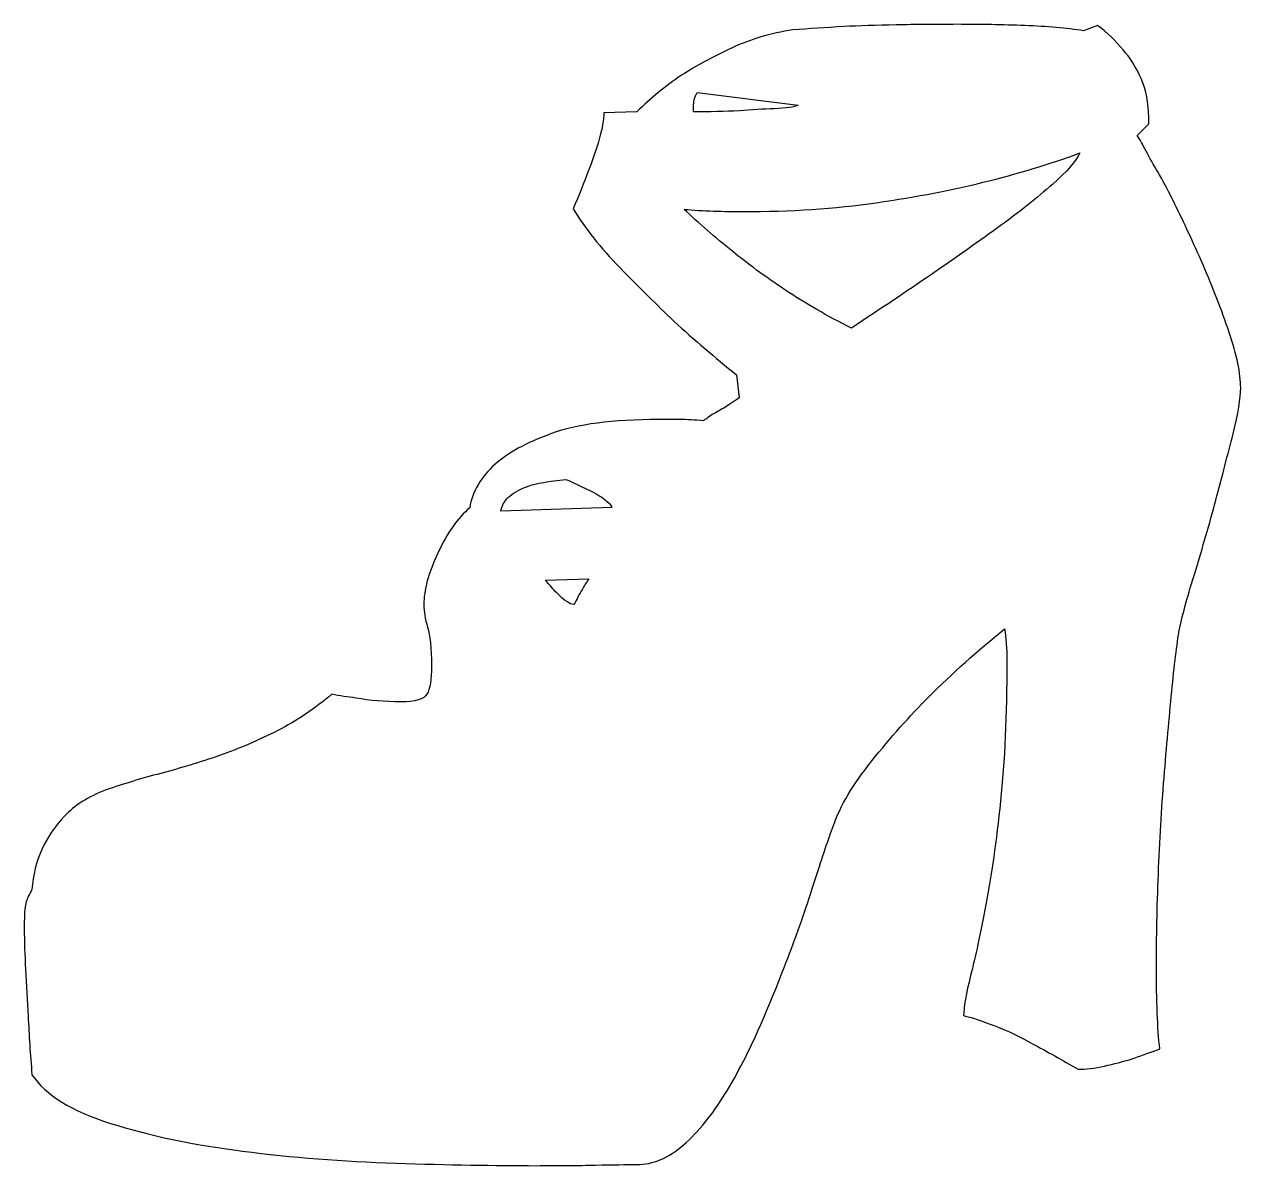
# Model space of a CAD drawing. Header units: centimetres. Extents: x -8.4 to 8.4, y -7.9 to 7.9.
import ezdxf

# ---------------------------------------------------------------- set-up
doc = ezdxf.new("R2010")
doc.units = ezdxf.units.CM
doc.header["$MEASUREMENT"] = 0
doc.layers.add('Camada 1', color=7, linetype='Continuous')

msp = doc.modelspace()

# ---------------------------------------------------------------- linework, layer by layer
at = {"layer": 'Camada 1'}
for points, knots in [([(7.23396, 5.86995), (7.28074, 5.79944), (7.3662, 5.6409), (7.48965, 5.39426), (7.48965, 5.39426), (7.61273, 5.14764), (7.74217, 4.86893), (7.87721, 4.55775), (7.87721, 4.55775), (8.01225, 4.24649), (8.13272, 3.93558), (8.23858, 3.62435), (8.23858, 3.62435), (8.34425, 3.31317), (8.39736, 3.05767), (8.39736, 2.85809), (8.39736, 2.85809), (8.39736, 2.71704), (8.36185, 2.50577), (8.2915, 2.22396), (8.2915, 2.22396), (8.2208, 1.94218), (8.14151, 1.63698), (8.05359, 1.30805), (8.05359, 1.30805), (7.96548, 0.97923), (7.87158, 0.65344), (7.77152, 0.33049), (7.77152, 0.33049), (7.67167, 0.00754), (7.59832, -0.2594), (7.55155, -0.47077), (7.55155, -0.47077), (7.51604, -0.68193), (7.48069, -0.9698), (7.4455, -1.33384), (7.4455, -1.33384), (7.41015, -1.69785), (7.37499, -2.09401), (7.33983, -2.52259), (7.33983, -2.52259), (7.30467, -2.95129), (7.27829, -3.39445), (7.26053, -3.85254), (7.26053, -3.85254), (7.24275, -4.31045), (7.23397, -4.73302), (7.23397, -5.12061), (7.23397, -5.12061), (7.23397, -5.60189), (7.24945, -5.98368), (7.28003, -6.26541), (7.28003, -6.26541), (7.12739, -6.32396), (6.99568, -6.37071), (6.88437, -6.40643), (6.88437, -6.40643), (6.77287, -6.44159), (6.64979, -6.47379), (6.51509, -6.50314), (6.51509, -6.50314), (6.38021, -6.53235), (6.26008, -6.54711), (6.1546, -6.54711), (6.1546, -6.54711), (5.93198, -6.41783), (5.72095, -6.3002), (5.52172, -6.19471), (5.52172, -6.19471), (5.35747, -6.10078), (5.18461, -6.0185), (5.00311, -5.94799), (5.00311, -5.94799), (4.82129, -5.87766), (4.6778, -5.8307), (4.57229, -5.80697), (4.57229, -5.80697), (4.57229, -5.68965), (4.6043, -5.50468), (4.66902, -5.25198), (4.66902, -5.25198), (4.73321, -4.99962), (4.80335, -4.6736), (4.8795, -4.27389), (4.8795, -4.27389), (4.95546, -3.87453), (5.02264, -3.39867), (5.08119, -2.84652), (5.08119, -2.84652), (5.13958, -2.29436), (5.16893, -1.65425), (5.16893, -0.92588), (5.16893, -0.92588), (5.16893, -0.73792), (5.15787, -0.58507), (5.13641, -0.46762), (5.13641, -0.46762), (4.76044, -0.77308), (4.41383, -1.0845), (4.09678, -1.40139), (4.09678, -1.40139), (3.82632, -1.67185), (3.56203, -1.96834), (3.30369, -2.29155), (3.30369, -2.29155), (3.04503, -2.61477), (2.86879, -2.91126), (2.77492, -3.18134), (2.77492, -3.18134), (2.70441, -3.36917), (2.62212, -3.61306), (2.52822, -3.91273), (2.52822, -3.91273), (2.43411, -4.21256), (2.32248, -4.5354), (2.19339, -4.882), (2.19339, -4.882), (2.06414, -5.22863), (1.92312, -5.5782), (1.77029, -5.9306), (1.77029, -5.9306), (1.61765, -6.28268), (1.45308, -6.60219), (1.27703, -6.889), (1.27703, -6.889), (1.10066, -7.17565), (0.91003, -7.40951), (0.70431, -7.59099), (0.70431, -7.59099), (0.49889, -7.77194), (0.28436, -7.86285), (0.06121, -7.86285), (0.06121, -7.86285), (-0.07984, -7.86285), (-0.27079, -7.86513), (-0.51153, -7.87039), (-0.51153, -7.87039), (-0.75243, -7.8755), (-1.02538, -7.87796), (-1.33081, -7.87796), (-1.33081, -7.87796), (-1.89493, -7.87796), (-2.54101, -7.86637), (-3.26947, -7.84314), (-3.26947, -7.84314), (-3.99803, -7.81975), (-4.7029, -7.76453), (-5.38407, -7.67785), (-5.38407, -7.67785), (-6.06548, -7.59043), (-6.67357, -7.46261), (-7.208, -7.29431), (-7.208, -7.29431), (-7.74241, -7.12588), (-8.10385, -6.90236), (-8.29168, -6.6238), (-8.29168, -6.6238), (-8.31518, -6.34138), (-8.33285, -6.07109), (-8.34454, -5.81243), (-8.34454, -5.81243), (-8.3565, -5.60105), (-8.36819, -5.3865), (-8.37989, -5.16899), (-8.37989, -5.16899), (-8.39164, -4.95143), (-8.39736, -4.78998), (-8.39736, -4.68412), (-8.39736, -4.68412), (-8.39736, -4.68412), (-8.39736, -4.50756), (-8.39736, -4.50756), (-8.39736, -4.50756), (-8.39736, -4.37847), (-8.38873, -4.2874), (-8.37106, -4.23446), (-8.37106, -4.23446), (-8.35339, -4.18154), (-8.32709, -4.12564), (-8.29166, -4.06687), (-8.29166, -4.06687), (-8.27997, -3.86711), (-8.23292, -3.67896), (-8.15064, -3.50259), (-8.15064, -3.50259), (-8.08039, -3.34977), (-7.9776, -3.19996), (-7.84237, -3.05293), (-7.84237, -3.05293), (-7.70733, -2.90627), (-7.51635, -2.78562), (-7.26963, -2.69138), (-7.26963, -2.69138), (-7.03471, -2.60909), (-6.78208, -2.53279), (-6.51197, -2.46244), (-6.51197, -2.46244), (-6.24188, -2.39174), (-5.97158, -2.30964), (-5.70121, -2.21556), (-5.70121, -2.21556), (-5.43118, -2.12129), (-5.16374, -2.0068), (-4.89934, -1.8716), (-4.89934, -1.8716), (-4.63502, -1.73619), (-4.38552, -1.56878), (-4.15049, -1.36902), (-4.15049, -1.36902), (-4.04489, -1.39259), (-3.93321, -1.41016), (-3.81566, -1.42194), (-3.81566, -1.42194), (-3.62775, -1.45729), (-3.42201, -1.47488), (-3.19878, -1.47488), (-3.19878, -1.47488), (-2.99918, -1.47488), (-2.87871, -1.43972), (-2.83757, -1.36902), (-2.83757, -1.36902), (-2.79651, -1.29867), (-2.77592, -1.16923), (-2.77592, -0.98109), (-2.77592, -0.98109), (-2.77592, -0.73421), (-2.79359, -0.555), (-2.82878, -0.44317), (-2.82878, -0.44317), (-2.86413, -0.33149), (-2.88154, -0.2288), (-2.88154, -0.13456), (-2.88154, -0.13456), (-2.88154, 0.0652), (-2.81701, 0.30306), (-2.68776, 0.57931), (-2.68776, 0.57931), (-2.5587, 0.85564), (-2.41167, 1.06432), (-2.24726, 1.2055), (-2.24726, 1.2055), (-2.2121, 1.42876), (-2.0947, 1.6286), (-1.89494, 1.80497), (-1.89494, 1.80497), (-1.73053, 1.95769), (-1.47184, 2.09874), (-1.11953, 2.22796), (-1.11953, 2.22796), (-0.76721, 2.35731), (-0.27368, 2.42211), (0.36087, 2.42211), (0.36087, 2.42211), (0.45459, 2.42211), (0.55166, 2.42211), (0.65154, 2.42211), (0.65154, 2.42211), (0.75142, 2.42211), (0.85993, 2.41613), (0.97756, 2.40444), (0.97756, 2.40444), (1.01272, 2.42783), (1.05389, 2.45728), (1.10101, 2.49263), (1.10101, 2.49263), (1.14779, 2.51602), (1.20055, 2.54547), (1.25926, 2.58082), (1.25926, 2.58082), (1.31818, 2.6159), (1.38869, 2.66303), (1.47098, 2.72187), (1.47098, 2.72187), (1.47098, 2.72187), (1.43582, 3.03929), (1.43582, 3.03929), (1.43582, 3.03929), (1.14197, 3.27448), (0.85411, 3.52139), (0.57206, 3.77996), (0.57206, 3.77996), (0.33711, 4.00322), (0.08766, 4.2501), (-0.17663, 4.52045), (-0.17663, 4.52045), (-0.44103, 4.79072), (-0.65539, 5.0611), (-0.81981, 5.33166), (-0.81981, 5.33166), (-0.7376, 5.51957), (-0.66709, 5.69594), (-0.60835, 5.86062), (-0.60835, 5.86062), (-0.5498, 6.00167), (-0.49984, 6.1455), (-0.4587, 6.29253), (-0.4587, 6.29253), (-0.41756, 6.43953), (-0.39705, 6.56), (-0.39705, 6.65416), (-0.39705, 6.65416), (-0.39705, 6.65416), (0.06121, 6.67157), (0.06121, 6.67157), (0.06121, 6.67157), (0.24901, 6.85683), (0.45494, 7.02487), (0.67809, 7.17565), (0.67809, 7.17565), (0.87767, 7.30305), (1.10661, 7.42764), (1.36513, 7.54924), (1.36513, 7.54924), (1.62363, 7.67092), (1.9057, 7.75506), (2.21116, 7.80141), (2.21116, 7.80141), (2.43431, 7.8167), (2.66923, 7.83202), (2.91596, 7.84732), (2.91596, 7.84732), (3.12715, 7.85735), (3.36808, 7.86499), (3.63854, 7.87026), (3.63854, 7.87026), (3.90862, 7.87526), (4.1907, 7.8779), (4.48436, 7.8779), (4.48436, 7.8779), (4.8016, 7.8779), (5.11285, 7.87192), (5.41813, 7.86023), (5.41813, 7.86023), (5.72341, 7.84854), (5.99352, 7.82507), (6.22844, 7.78998), (6.22844, 7.78998), (6.22844, 7.78998), (6.42222, 7.86023), (6.42222, 7.86023), (6.42222, 7.86023), (6.55131, 7.76625), (6.66894, 7.65465), (6.77462, 7.52558), (6.77462, 7.52558), (6.86855, 7.41998), (6.95083, 7.28775), (7.02116, 7.12931), (7.02116, 7.12931), (7.09149, 6.97059), (7.12702, 6.79157), (7.12702, 6.59226), (7.12702, 6.59226), (7.12702, 6.59226), (7.12702, 6.50407), (7.12702, 6.50407), (7.12702, 6.50407), (7.12702, 6.50407), (6.9684, 6.34553), (6.9684, 6.34553), (6.9684, 6.34553), (6.99197, 6.31021), (7.02698, 6.24856), (7.0741, 6.16053), (7.0741, 6.16053), (7.12122, 6.07262), (7.17451, 5.97557), (7.23396, 5.86995)], [0, 0, 0, 0, 0.01075269, 0.01075269, 0.01075269, 0.01075269, 0.02150538, 0.02150538, 0.02150538, 0.02150538, 0.03225806, 0.03225806, 0.03225806, 0.03225806, 0.04301075, 0.04301075, 0.04301075, 0.04301075, 0.05376344, 0.05376344, 0.05376344, 0.05376344, 0.06451613, 0.06451613, 0.06451613, 0.06451613, 0.07526882, 0.07526882, 0.07526882, 0.07526882, 0.08602151, 0.08602151, 0.08602151, 0.08602151, 0.09677419, 0.09677419, 0.09677419, 0.09677419, 0.10752688, 0.10752688, 0.10752688, 0.10752688, 0.11827957, 0.11827957, 0.11827957, 0.11827957, 0.12903226, 0.12903226, 0.12903226, 0.12903226, 0.13978495, 0.13978495, 0.13978495, 0.13978495, 0.15053763, 0.15053763, 0.15053763, 0.15053763, 0.16129032, 0.16129032, 0.16129032, 0.16129032, 0.17204301, 0.17204301, 0.17204301, 0.17204301, 0.1827957, 0.1827957, 0.1827957, 0.1827957, 0.19354839, 0.19354839, 0.19354839, 0.19354839, 0.20430108, 0.20430108, 0.20430108, 0.20430108, 0.21505376, 0.21505376, 0.21505376, 0.21505376, 0.22580645, 0.22580645, 0.22580645, 0.22580645, 0.23655914, 0.23655914, 0.23655914, 0.23655914, 0.24731183, 0.24731183, 0.24731183, 0.24731183, 0.25806452, 0.25806452, 0.25806452, 0.25806452, 0.2688172, 0.2688172, 0.2688172, 0.2688172, 0.27956989, 0.27956989, 0.27956989, 0.27956989, 0.29032258, 0.29032258, 0.29032258, 0.29032258, 0.30107527, 0.30107527, 0.30107527, 0.30107527, 0.31182796, 0.31182796, 0.31182796, 0.31182796, 0.32258065, 0.32258065, 0.32258065, 0.32258065, 0.33333333, 0.33333333, 0.33333333, 0.33333333, 0.34408602, 0.34408602, 0.34408602, 0.34408602, 0.35483871, 0.35483871, 0.35483871, 0.35483871, 0.3655914, 0.3655914, 0.3655914, 0.3655914, 0.37634409, 0.37634409, 0.37634409, 0.37634409, 0.38709677, 0.38709677, 0.38709677, 0.38709677, 0.39784946, 0.39784946, 0.39784946, 0.39784946, 0.40860215, 0.40860215, 0.40860215, 0.40860215, 0.41935484, 0.41935484, 0.41935484, 0.41935484, 0.43010753, 0.43010753, 0.43010753, 0.43010753, 0.44086022, 0.44086022, 0.44086022, 0.44086022, 0.4516129, 0.4516129, 0.4516129, 0.4516129, 0.46236559, 0.46236559, 0.46236559, 0.46236559, 0.47311828, 0.47311828, 0.47311828, 0.47311828, 0.48387097, 0.48387097, 0.48387097, 0.48387097, 0.49462366, 0.49462366, 0.49462366, 0.49462366, 0.50537634, 0.50537634, 0.50537634, 0.50537634, 0.51612903, 0.51612903, 0.51612903, 0.51612903, 0.52688172, 0.52688172, 0.52688172, 0.52688172, 0.53763441, 0.53763441, 0.53763441, 0.53763441, 0.5483871, 0.5483871, 0.5483871, 0.5483871, 0.55913978, 0.55913978, 0.55913978, 0.55913978, 0.56989247, 0.56989247, 0.56989247, 0.56989247, 0.58064516, 0.58064516, 0.58064516, 0.58064516, 0.59139785, 0.59139785, 0.59139785, 0.59139785, 0.60215054, 0.60215054, 0.60215054, 0.60215054, 0.61290323, 0.61290323, 0.61290323, 0.61290323, 0.62365591, 0.62365591, 0.62365591, 0.62365591, 0.6344086, 0.6344086, 0.6344086, 0.6344086, 0.64516129, 0.64516129, 0.64516129, 0.64516129, 0.65591398, 0.65591398, 0.65591398, 0.65591398, 0.66666667, 0.66666667, 0.66666667, 0.66666667, 0.67741935, 0.67741935, 0.67741935, 0.67741935, 0.68817204, 0.68817204, 0.68817204, 0.68817204, 0.69892473, 0.69892473, 0.69892473, 0.69892473, 0.70967742, 0.70967742, 0.70967742, 0.70967742, 0.72043011, 0.72043011, 0.72043011, 0.72043011, 0.7311828, 0.7311828, 0.7311828, 0.7311828, 0.74193548, 0.74193548, 0.74193548, 0.74193548, 0.75268817, 0.75268817, 0.75268817, 0.75268817, 0.76344086, 0.76344086, 0.76344086, 0.76344086, 0.77419355, 0.77419355, 0.77419355, 0.77419355, 0.78494624, 0.78494624, 0.78494624, 0.78494624, 0.79569892, 0.79569892, 0.79569892, 0.79569892, 0.80645161, 0.80645161, 0.80645161, 0.80645161, 0.8172043, 0.8172043, 0.8172043, 0.8172043, 0.82795699, 0.82795699, 0.82795699, 0.82795699, 0.83870968, 0.83870968, 0.83870968, 0.83870968, 0.84946237, 0.84946237, 0.84946237, 0.84946237, 0.86021505, 0.86021505, 0.86021505, 0.86021505, 0.87096774, 0.87096774, 0.87096774, 0.87096774, 0.88172043, 0.88172043, 0.88172043, 0.88172043, 0.89247312, 0.89247312, 0.89247312, 0.89247312, 0.90322581, 0.90322581, 0.90322581, 0.90322581, 0.91397849, 0.91397849, 0.91397849, 0.91397849, 0.92473118, 0.92473118, 0.92473118, 0.92473118, 0.93548387, 0.93548387, 0.93548387, 0.93548387, 0.94623656, 0.94623656, 0.94623656, 0.94623656, 0.95698925, 0.95698925, 0.95698925, 0.95698925, 0.96774194, 0.96774194, 0.96774194, 0.96774194, 0.97849462, 0.97849462, 0.97849462, 0.97849462, 1, 1, 1, 1]), ([(0.89491, 6.93736), (0.88314, 6.9254), (0.87134, 6.90201), (0.85975, 6.86685), (0.85975, 6.86685), (0.84779, 6.8315), (0.842, 6.76575), (0.842, 6.66947), (0.842, 6.66947), (1.06531, 6.66947), (1.27653, 6.67447), (1.47629, 6.68476), (1.47629, 6.68476), (1.64089, 6.69743), (1.80231, 6.70701), (1.96111, 6.71341), (1.96111, 6.71341), (2.11954, 6.71965), (2.22823, 6.73566), (2.28713, 6.76125), (2.28713, 6.76125), (2.28713, 6.76125), (0.89491, 6.93736), (0.89491, 6.93736)], [0, 0, 0, 0, 0.14285714, 0.14285714, 0.14285714, 0.14285714, 0.28571429, 0.28571429, 0.28571429, 0.28571429, 0.42857143, 0.42857143, 0.42857143, 0.42857143, 0.57142857, 0.57142857, 0.57142857, 0.57142857, 0.71428571, 0.71428571, 0.71428571, 0.71428571, 1, 1, 1, 1]), ([(3.02179, 3.68442), (3.36279, 3.90768), (3.70918, 4.13953), (4.0616, 4.38043), (4.0616, 4.38043), (4.41384, 4.62133), (4.73986, 4.8503), (5.03969, 5.06782), (5.03969, 5.06782), (5.33901, 5.28536), (5.59169, 5.48539), (5.79727, 5.66819), (5.79727, 5.66819), (6.00285, 5.85107), (6.12927, 5.99569), (6.17639, 6.10184), (6.17639, 6.10184), (5.76488, 5.94928), (5.31858, 5.8145), (4.83694, 5.69737), (4.83694, 5.69737), (4.4258, 5.5917), (3.93537, 5.49779), (3.36562, 5.41583), (3.36562, 5.41583), (2.79587, 5.33362), (2.18198, 5.29275), (1.52409, 5.29275), (1.52409, 5.29275), (1.39484, 5.29275), (1.2598, 5.29513), (1.11877, 5.3004), (1.11877, 5.3004), (0.97793, 5.3054), (0.84252, 5.31307), (0.71345, 5.32334), (0.71345, 5.32334), (0.91303, 5.13519), (1.1362, 4.94139), (1.38308, 4.74181), (1.38308, 4.74181), (1.58287, 4.5774), (1.82343, 4.40103), (2.10547, 4.21312), (2.10547, 4.21312), (2.38753, 4.02504), (2.693, 3.84883), (3.02179, 3.68442)], [0, 0, 0, 0, 0.07692308, 0.07692308, 0.07692308, 0.07692308, 0.15384615, 0.15384615, 0.15384615, 0.15384615, 0.23076923, 0.23076923, 0.23076923, 0.23076923, 0.30769231, 0.30769231, 0.30769231, 0.30769231, 0.38461538, 0.38461538, 0.38461538, 0.38461538, 0.46153846, 0.46153846, 0.46153846, 0.46153846, 0.53846154, 0.53846154, 0.53846154, 0.53846154, 0.61538462, 0.61538462, 0.61538462, 0.61538462, 0.69230769, 0.69230769, 0.69230769, 0.69230769, 0.76923077, 0.76923077, 0.76923077, 0.76923077, 0.84615385, 0.84615385, 0.84615385, 0.84615385, 1, 1, 1, 1]), ([(-0.28566, 1.20818), (-0.29762, 1.24361), (-0.33585, 1.28467), (-0.40041, 1.33153), (-0.40041, 1.33153), (-0.46494, 1.37839), (-0.53826, 1.41972), (-0.62049, 1.45506), (-0.62049, 1.45506), (-0.71466, 1.50192), (-0.81461, 1.54907), (-0.92024, 1.59611), (-0.92024, 1.59611), (-1.15516, 1.57246), (-1.33138, 1.5402), (-1.44893, 1.49903), (-1.44893, 1.49903), (-1.56656, 1.45797), (-1.65451, 1.40804), (-1.71306, 1.3492), (-1.71306, 1.3492), (-1.77188, 1.29038), (-1.80723, 1.22585), (-1.81892, 1.15534), (-1.81892, 1.15534), (-1.81892, 1.15534), (-0.28566, 1.20818), (-0.28566, 1.20818)], [0, 0, 0, 0, 0.125, 0.125, 0.125, 0.125, 0.25, 0.25, 0.25, 0.25, 0.375, 0.375, 0.375, 0.375, 0.5, 0.5, 0.5, 0.5, 0.625, 0.625, 0.625, 0.625, 0.75, 0.75, 0.75, 0.75, 1, 1, 1, 1]), ([(-0.79667, -0.11341), (-0.78513, -0.08984), (-0.77056, -0.06065), (-0.75288, -0.0253), (-0.75288, -0.0253), (-0.73521, 0.01002), (-0.71465, 0.04511), (-0.69099, 0.08053), (-0.69099, 0.08053), (-0.6676, 0.12731), (-0.63815, 0.17443), (-0.6028, 0.22158), (-0.6028, 0.22158), (-0.6028, 0.22158), (-1.202, 0.20383), (-1.202, 0.20383), (-1.202, 0.20383), (-1.14345, 0.13332), (-1.09058, 0.07458), (-1.04354, 0.02772), (-1.04354, 0.02772), (-0.93787, -0.07822), (-0.86145, -0.131), (-0.81433, -0.131), (-0.81433, -0.131), (-0.80268, -0.13101), (-0.79667, -0.12537), (-0.79667, -0.11341)], [0, 0, 0, 0, 0.125, 0.125, 0.125, 0.125, 0.25, 0.25, 0.25, 0.25, 0.375, 0.375, 0.375, 0.375, 0.5, 0.5, 0.5, 0.5, 0.625, 0.625, 0.625, 0.625, 0.75, 0.75, 0.75, 0.75, 1, 1, 1, 1])]:
    msp.add_open_spline(points, degree=3, knots=knots, dxfattribs=at)

doc.saveas('drawing.dxf')
